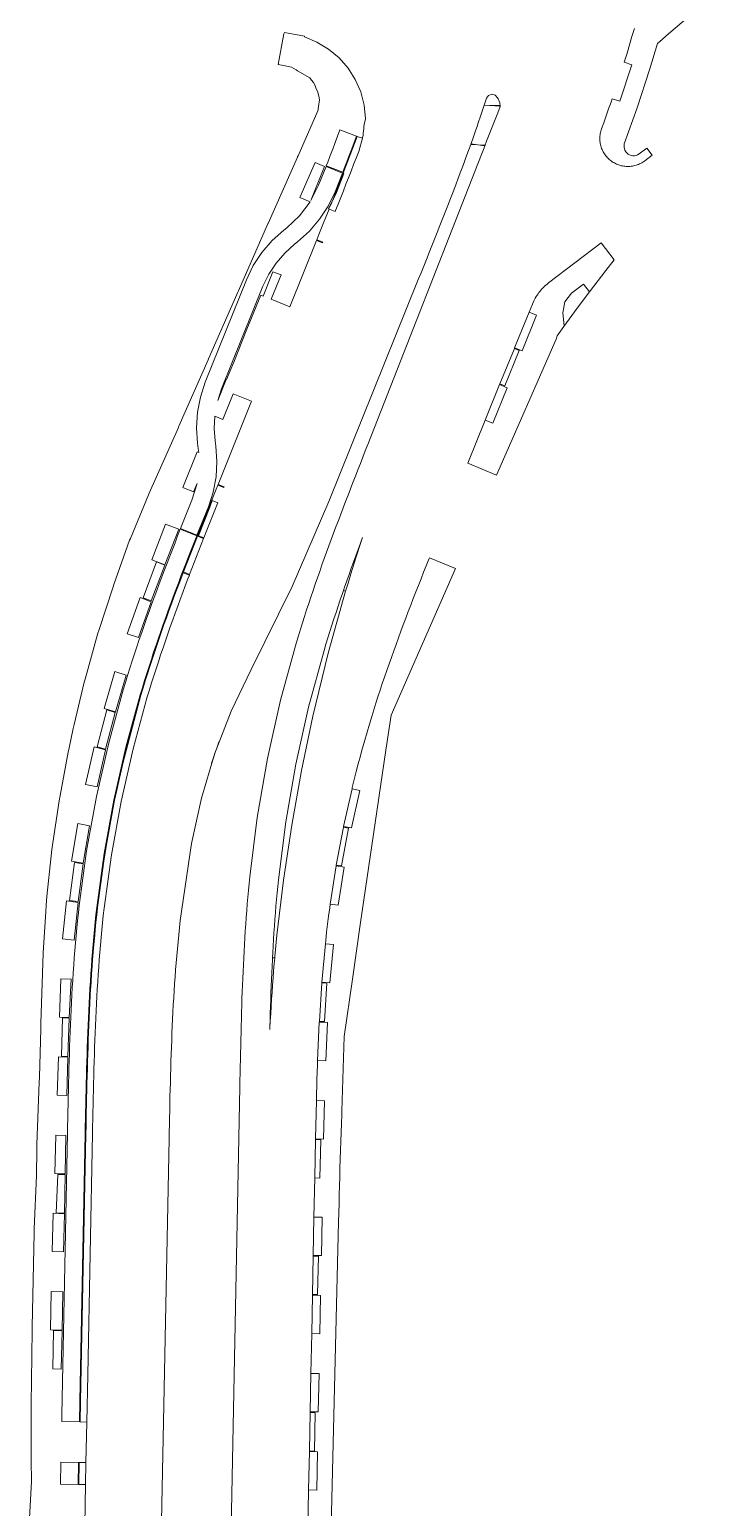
# Model space of a CAD drawing. Header units: metres. Extents: x 105146 to 106170, y 111783 to 118163.
# Drawn here: x 106060.7 to 106152.8, y 115822.4 to 116022.7 of the extents above; entities that cross this region are included whole.
import ezdxf

# ---------------------------------------------------------------- set-up
doc = ezdxf.new("R2010")
doc.units = ezdxf.units.M
doc.layers.add('20-EP-ZONA-DURA', color=253, linetype='CONTINUOUS', lineweight=13)
doc.layers.add('20-EP-ZONA-VERDE', color=84, linetype='CONTINUOUS', lineweight=13)

msp = doc.modelspace()

# ---------------------------------------------------------------- linework, layer by layer
at = {"layer": '20-EP-ZONA-DURA'}
for points in [[(106152.8193, 116026.7489), (106147.4177, 116022.0713), (106146.2217, 116021.0361), (106145.9095, 116020.7751), (106144.8409, 116017.1951), (106144.8362, 116017.1809), (106143.1509, 116012.0663), (106141.4085, 116007.1649), (106141.3732, 116006.9435), (106141.3767, 116006.7193), (106141.4188, 116006.4991), (106141.4982, 116006.2894), (106141.6127, 116006.0966), (106141.7587, 116005.9265), (106141.9318, 116005.7841), (106142.127, 116005.6737), (106142.3383, 116005.5986), (106142.5593, 116005.5611), (106142.7835, 116005.5623), (106143.0041, 116005.6022), (106143.2146, 116005.6796), (106143.4085, 116005.7921), (106144.4459, 116006.5791), (106145.1717, 116005.6236), (106144.1897, 116004.8775), (106144.1861, 116004.8748), (106144.0506, 116004.7765), (106143.9093, 116004.6833), (106143.7655, 116004.5973), (106143.6164, 116004.5168), (106143.4648, 116004.4436), (106143.3109, 116004.3775), (106143.1551, 116004.3185), (106142.9922, 116004.2649), (106142.8324, 116004.2201), (106142.6698, 116004.1822), (106142.5044, 116004.1512), (106142.3352, 116004.1273), (106142.17, 116004.1113), (106141.9994, 116004.1025), (106141.8311, 116004.1012), (106141.6651, 116004.1073), (106141.4971, 116004.1209), (106141.3301, 116004.1419), (106141.166, 116004.1699), (106140.9991, 116004.2061), (106140.8381, 116004.2486), (106140.675, 116004.2995), (106140.5177, 116004.3563), (106140.3637, 116004.4198), (106140.2109, 116004.4907), (106140.0596, 116004.5694), (106139.9146, 116004.6531), (106139.7718, 116004.7443), (106139.6348, 116004.8406), (106139.5021, 116004.9429), (106139.373, 116005.0518), (106139.2488, 116005.1664), (106139.1321, 116005.284), (106139.0186, 116005.4092), (106138.9115, 116005.538), (106138.8096, 116005.6725), (106138.7143, 116005.8104), (106138.6243, 116005.9538), (106138.5417, 116006.0995), (106138.4656, 116006.2487), (106138.3949, 116006.4039), (106138.3334, 116006.5565), (106138.2768, 116006.7169), (106138.2274, 116006.8797), (106138.1862, 116007.041), (106138.1517, 116007.2062), (106138.1248, 116007.3705), (106138.1051, 116007.5376), (106138.0927, 116007.7055), (106138.0878, 116007.8739), (106138.0903, 116008.0422), (106138.1003, 116008.2105), (106138.1177, 116008.3778), (106138.1427, 116008.5446), (106138.1749, 116008.7102), (106138.2144, 116008.8736), (106138.2611, 116009.0357), (106138.3146, 116009.1942), (106138.3161, 116009.1984), (106138.6125, 116010.0172), (106138.947, 116010.9523), (106139.2781, 116011.8901), (106139.6056, 116012.8303), (106139.7623, 116013.2871), (106140.8073, 116012.9431), (106142.4331, 116017.8825), (106141.3899, 116018.2259), (106141.4848, 116018.5264), (106141.7793, 116019.4767), (106142.1157, 116020.5861), (106142.4449, 116021.6977), (106142.7667, 116022.8114)], [(106060.7359, 115820.8783), (106060.9875, 115825.8655), (106060.9843, 115826.4795), (106060.9843, 115826.4929), (106060.9761, 115828.1317), (106060.9457, 115834.1591), (106060.9441, 115834.4849), (106060.9693, 115836.9219), (106060.9911, 115839.0317), (106060.9961, 115839.5035), (106061.0807, 115846.3568), (106061.0867, 115846.8465), (106061.3457, 115859.5658), (106061.3571, 115860.1229), (106061.6661, 115867.3563), (106061.7279, 115870.9289), (106061.7383, 115871.5255), (106062.0497, 115879.9707), (106062.0749, 115880.6491), (106062.2477, 115887.2357), (106062.2657, 115887.9203), (106062.6045, 115897.4941), (106062.6313, 115898.2489), (106062.9301, 115903.0877), (106062.9839, 115903.9587), (106063.1015, 115905.1367), (106063.6523, 115910.6495), (106063.7807, 115911.5151), (106064.7639, 115918.1403), (106064.8931, 115918.8273), (106064.8951, 115918.8379), (106065.9967, 115924.6947), (106066.1221, 115925.3155), (106066.6501, 115927.9293), (106066.7769, 115928.4613), (106068.1427, 115934.1931), (106068.2655, 115934.6321), (106070.0045, 115940.8433), (106070.1215, 115941.1991), (106072.0759, 115947.1421), (106072.1843, 115947.4481), (106074.3105, 115953.4487), (106074.4111, 115953.6887), (106076.8913, 115959.6041), (106076.9811, 115959.8075), (106080.9231, 115968.7375), (106080.9955, 115968.9019), (106084.9539, 115977.8859), (106085.0089, 115978.0115), (106085.0225, 115978.0421), (106088.9827, 115987.0609), (106089.0309, 115987.1701), (106089.0593, 115987.2349), (106093.0185, 115996.2253), (106093.0657, 115996.3319), (106093.0895, 115996.3855), (106097.0651, 116005.3645), (106097.0953, 116005.4329), (106097.1495, 116005.5549), (106099.8521, 116011.6569), (106099.8699, 116011.7897), (106099.8869, 116011.9169), (106099.9271, 116012.2173), (106100.0489, 116013.1267), (106099.9983, 116013.4039), (106099.8547, 116014.1907), (106099.5881, 116014.7731), (106099.4137, 116015.1539), (106099.2609, 116015.4879), (106098.9811, 116015.8053), (106098.7321, 116016.1041), (106097.0917, 116017.0723), (106096.8955, 116017.1879), (106096.2821, 116017.5501), (106095.1995, 116017.7751), (106094.4679, 116017.9271), (106095.2411, 116022.0653), (106095.3231, 116022.2535), (106098.0341, 116021.7514), (106098.0151, 116021.6668), (106099.7212, 116020.9663), (106101.2999, 116020.0127), (106102.7137, 116018.8283), (106103.9294, 116017.4413), (106104.9181, 116015.8844), (106105.6566, 116014.1944), (106106.1273, 116012.4111), (106106.3192, 116010.5768), (106106.1208, 116009.8081), (106106.1175, 116009.7928), (106106.1148, 116009.7688), (106106.0991, 116009.4744), (106106.0759, 116009.1784), (106106.0759, 116009.1784), (106106.0462, 116008.8911), (106106.0457, 116008.8861), (106106.0084, 116008.5971), (106105.9639, 116008.308), (106105.9122, 116008.0201), (106105.8905, 116007.9131), (106105.1927, 116008.1731), (106104.5938, 116006.6221), (106101.9029, 115999.6875), (106101.9549, 115999.6662), (106101.9099, 115999.5717), (106101.86, 115999.5917), (106101.7593, 115999.3391), (106101.627, 115999.0081), (106101.2665, 115998.3579), (106101.353, 115998.323), (106101.0463, 115997.5583), (106100.6871, 115996.6643), (106100.3269, 115995.7693), (106099.9657, 115994.8729), (106099.6867, 115994.1694), (106099.7304, 115994.152), (106100.519, 115993.8358), (106100.4816, 115993.7454), (106099.649, 115994.0768), (106096.0263, 115985.0931), (106093.5159, 115986.0965), (106094.8443, 115989.3913), (106093.7315, 115989.8401), (106092.4016, 115986.5418), (106092.0875, 115986.6674), (106090.2201, 115982.0374), (106088.4283, 115977.5918), (106087.4718, 115975.2201), (106087.4147, 115975.2431), (106086.2582, 115972.3742), (106086.7849, 115973.9489), (106092.3935, 115987.8589), (106093.1766, 115989.4854), (106094.1652, 115990.9957), (106095.3426, 115992.3641), (106096.6885, 115993.5671), (106097.0975, 115993.8871), (106098.6915, 115995.3136), (106100.0838, 115996.9377), (106101.2499, 115998.7311), (106102.1695, 116000.6625), (106103.1829, 116003.2123), (106100.9501, 116004.0923), (106099.9391, 116001.5489), (106098.9032, 115999.4719), (106100.7363, 116004.1063), (106099.4895, 116004.6585), (106097.3847, 115999.9035), (106098.7864, 115999.2832), (106097.3537, 115997.3937), (106095.6187, 115995.7773), (106095.2095, 115995.4573), (106093.6296, 115994.0451), (106092.2475, 115992.4388), (106091.087, 115990.6658), (106090.1677, 115988.7565), (106084.5591, 115974.8465), (106083.9015, 115972.8514), (106083.5077, 115970.7881), (106083.3841, 115968.6911), (106083.5329, 115966.5957), (106083.6299, 115965.8843), (106083.6954, 115965.3137), (106083.4507, 115965.4123), (106081.5071, 115960.5891), (106082.9907, 115959.9913), (106083.4531, 115961.1383), (106082.7645, 115958.8775), (106081.2135, 115955.0121), (106082.3289, 115954.5693), (106083.4443, 115954.1267), (106084.9919, 115957.9837), (106085.6444, 115959.9732), (106086.0348, 115962.0303), (106086.1566, 115964.1206), (106086.0079, 115966.2091), (106085.9107, 115966.9205), (106085.7852, 115968.5899), (106085.8627, 115970.2622), (106086.9541, 115969.8223), (106088.3519, 115973.2891), (106090.8561, 115972.272), (106086.3117, 115961.0026), (106087.1447, 115960.6679), (106087.1059, 115960.5736), (106086.2722, 115960.9111), (106086.0469, 115960.3519), (106085.6841, 115959.4517), (106085.3211, 115958.5499), (106084.9581, 115957.6465), (106084.5953, 115956.7417), (106084.2347, 115955.8393), (106083.8729, 115954.9315), (106083.5121, 115954.0221), (106083.5012, 115953.9959), (106083.3757, 115953.6769), (106083.1521, 115953.1107), (106083.0473, 115952.8443), (106082.7931, 115952.1973), (106082.4353, 115951.2819), (106082.0791, 115950.3643), (106081.725, 115949.4445), (106081.6966, 115949.3719), (106081.6069, 115949.1389), (106081.5717, 115949.0453), (106081.3717, 115948.5229), (106081.0209, 115947.5985), (106080.6725, 115946.6719), (106080.3263, 115945.7431), (106079.9825, 115944.8115), (106079.6419, 115943.8775), (106079.3041, 115942.9409), (106078.9693, 115942.0015), (106078.6381, 115941.0595), (106078.3103, 115940.1147), (106077.9863, 115939.1671), (106077.6665, 115938.2167), (106077.3507, 115937.2633), (106077.0393, 115936.3069), (106076.7325, 115935.3475), (106076.4307, 115934.3853), (106076.1337, 115933.4199), (106075.8453, 115932.4623), (106073.371, 115923.1928), (106073.3608, 115923.1495), (106072.5093, 115919.3485), (106072.2193, 115918.0539), (106071.9762, 115916.7279), (106071.2777, 115912.9152), (106071.2579, 115912.8011), (106071.2523, 115912.7685), (106070.5426, 115908.2249), (106070.5336, 115908.1602), (106070.1541, 115905.3043), (106070.1504, 115905.2741), (106069.9581, 115903.6633), (106069.8477, 115902.6693), (106069.7419, 115901.6649), (106069.6419, 115900.6611), (106069.5727, 115899.9262), (106069.5265, 115899.4985), (106069.4587, 115898.6567), (106069.3749, 115897.6559), (106069.3303, 115897.0909), (106069.33, 115897.0866), (106069.2961, 115896.6561), (106069.2221, 115895.6573), (106069.1529, 115894.6597), (106069.1526, 115894.6555), (106069.1499, 115894.6146), (106069.0879, 115893.6633), (106069.033, 115892.7669), (106069.0269, 115892.6681), (106068.9701, 115891.6739), (106068.9171, 115890.6811), (106068.8675, 115889.6895), (106068.8213, 115888.6991), (106068.7783, 115887.7101), (106068.7383, 115886.7225), (106068.7009, 115885.7361), (106068.6661, 115884.7509), (106068.6337, 115883.7673), (106068.6035, 115882.7849), (106068.5751, 115881.8039), (106068.5487, 115880.8243), (106068.5237, 115879.8461), (106068.5001, 115878.8695), (106068.4775, 115877.8903), (106068.4561, 115876.9171), (106068.4355, 115875.9453), (106068.4155, 115874.9749), (106068.3959, 115874.0059), (106068.3765, 115873.0381), (106068.1925, 115863.8493), (106067.6493, 115836.7333), (106067.5935, 115833.9427), (106068.4933, 115833.9247), (106068.3831, 115828.4259), (106067.4833, 115828.4439), (106067.4235, 115825.4619), (106068.3235, 115825.4439), (106068.2133, 115819.9449)], [(106098.3736, 115813.7026), (106098.5897, 115824.7173), (106099.6889, 115824.6917), (106099.7909, 115829.8907), (106098.6917, 115829.9123), (106098.6935, 115830.0123), (106099.3935, 115829.9985), (106099.4955, 115835.1975), (106098.7957, 115835.2113), (106098.7975, 115835.3113), (106099.8969, 115835.2897), (106099.9989, 115840.4887), (106098.8995, 115840.5103), (106099.0051, 115845.9091), (106100.1049, 115845.8877), (106100.2069, 115851.0865), (106099.1075, 115851.1083), (106099.1095, 115851.2081), (106099.8103, 115851.1943), (106099.9123, 115856.3935), (106099.2115, 115856.4071), (106099.2135, 115856.5071), (106100.3137, 115856.4855), (106100.4157, 115861.6845), (106099.3165, 115861.7061), (106099.4213, 115867.0051), (106100.1213, 115866.9911), (106100.2243, 115872.1901), (106099.5245, 115872.2041), (106099.5263, 115872.3041), (106100.6261, 115872.2825), (106100.7403, 115877.4813), (106099.6405, 115877.5053), (106099.6406, 115877.5128), (106099.6658, 115878.4703), (106099.6926, 115879.4264), (106099.721, 115880.3812), (106099.7512, 115881.335), (106099.7836, 115882.2873), (106099.8063, 115882.9121), (106100.9059, 115882.8785), (106101.1381, 115888.0735), (106100.0387, 115888.1225), (106100.0441, 115888.2225), (106100.7439, 115888.1987), (106101.0799, 115893.3879), (106100.3803, 115893.4333), (106100.3877, 115893.5329), (106101.4855, 115893.4619), (106101.9565, 115898.6405), (106100.8599, 115898.7403), (106100.909, 115899.2052), (106101.032, 115900.3065), (106101.1626, 115901.4069), (106101.3006, 115902.5064), (106101.446, 115903.605), (106101.5187, 115904.1341), (106102.6107, 115904.0003), (106103.4115, 115909.1381), (106102.3235, 115909.3077), (106102.3403, 115909.4063), (106103.0341, 115909.3103), (106103.9995, 115914.4199), (106103.3131, 115914.5497), (106103.3336, 115914.6477), (106104.4143, 115914.4437), (106105.5474, 115919.5189), (106104.476, 115919.766), (106104.5159, 115919.934), (106104.7793, 115921.0104), (106105.05, 115922.0849), (106105.3281, 115923.1577), (106105.6086, 115924.212), (106105.6133, 115924.2284), (106105.6176, 115924.2457), (106105.9058, 115925.2973), (106106.2056, 115926.3641), (106106.5126, 115927.4289), (106106.8267, 115928.4916), (106107.1481, 115929.5521), (106107.4264, 115930.4504), (106107.7075, 115931.3397), (106107.9936, 115932.2289), (106108.2847, 115933.1176), (106108.5803, 115934.0061), (106108.8808, 115934.8942), (106109.1858, 115935.7819), (106109.4949, 115936.6695), (106109.8082, 115937.5569), (106110.1255, 115938.4442), (106110.4467, 115939.3313), (106110.7714, 115940.2184), (106111.0998, 115941.1054), (106111.4313, 115941.9924), (106111.7663, 115942.8796), (106112.1041, 115943.7669), (106112.4447, 115944.6542), (106112.7881, 115945.5419), (106113.1342, 115946.4297), (106113.4826, 115947.3181), (106113.8333, 115948.2068), (106114.1858, 115949.0958), (106114.5405, 115949.9853), (106114.8968, 115950.8757), (106114.9689, 115951.0553), (106118.5235, 115949.6114), (106109.7949, 115929.7165), (106109.0697, 115924.9863), (106109.0697, 115924.9863), (106107.1679, 115912.0531), (106105.6457, 115901.6329), (106104.5351, 115893.9651), (106103.4239, 115886.1875), (106103.0963, 115876.0453), (106103.0763, 115875.5621), (106103.0301, 115874.3681), (106102.9869, 115873.1713), (106102.9459, 115871.9717), (106102.9073, 115870.7693), (106102.8709, 115869.5643), (106102.8361, 115868.3565), (106102.8029, 115867.1459), (106102.7711, 115865.9381), (106102.7401, 115864.7207), (106102.7099, 115863.5007), (106102.6801, 115862.2779), (106102.6505, 115861.0529), (106101.4297, 115810.4147)]]:
    msp.add_lwpolyline(points, dxfattribs=at)
for points in [[(106120.603, 116007.1753), (106120.615, 116007.2089), (106120.9363, 116008.1119), (106121.2658, 116009.0505), (106121.4287, 116009.5212), (106121.5915, 116009.9913), (106121.9132, 116010.9342), (106122.2305, 116011.8793), (106122.4066, 116012.4124), (106124.5725, 116012.3783), (106124.5726, 116012.3709), (106124.5679, 116012.3021), (106124.5572, 116012.2334), (106124.541, 116012.1673), (106124.5178, 116012.0986), (106124.1405, 116011.1259), (106123.7898, 116010.2243), (106123.4382, 116009.3229), (106123.0859, 116008.4216), (106122.7331, 116007.5207), (106122.4869, 116006.8929), (106120.603, 116007.1753)], [(106101.1801, 116004.6921), (106100.9865, 116004.1855), (106103.2167, 116003.3065), (106103.4201, 116003.8195), (106103.7643, 116004.7059), (106104.1061, 116005.5919), (106104.4449, 116006.4775), (106104.7809, 116007.3625), (106105.0989, 116008.2081), (106102.8433, 116009.0489), (106102.5259, 116008.2175), (106102.1897, 116007.3369), (106101.8539, 116006.4571), (106101.5165, 116005.5733), (106101.1801, 116004.6921)], [(106138.9099, 115990.0211), (106136.6631, 115987.0873), (106135.8615, 115988.1425), (106135.7021, 115988.0215), (106134.2595, 115986.9257), (106133.329, 115985.7469), (106133.0865, 115984.2647), (106133.2451, 115982.5221), (106133.2076, 115982.4295), (106132.2843, 115981.1485), (106132.1661, 115980.7069), (106124.0705, 115962.2546), (106120.1639, 115963.8667), (106122.5379, 115969.7099), (106123.5569, 115969.2957), (106125.5139, 115974.1135), (106124.4951, 115974.5273), (106124.5328, 115974.6199), (106125.1827, 115974.3557), (106127.1381, 115979.1741), (106126.4899, 115979.4371), (106126.5276, 115979.5299), (106127.5469, 115979.1161), (106129.5037, 115983.9339), (106128.4851, 115984.3477), (106128.934, 115985.4526), (106129.0244, 115985.6649), (106129.1206, 115985.871), (106129.2224, 115986.0715), (106129.332, 115986.2709), (106129.449, 115986.4677), (106129.5709, 115986.6578), (106129.6999, 115986.8451), (106129.8347, 115987.0274), (106129.9759, 115987.2056), (106130.1229, 115987.3789), (106130.2769, 115987.5486), (106130.4366, 115987.713), (106130.5987, 115987.8691), (106130.769, 115988.0225), (106130.9411, 115988.1674), (106131.1227, 115988.3102), (106138.2673, 115993.7372), (106140.0155, 115991.4357), (106138.9099, 115990.0211)], [(106077.3279, 115950.7765), (106079.0841, 115950.1043), (106080.9741, 115954.9487), (106079.1869, 115955.6329), (106077.3279, 115950.7765)], [(106079.3907, 115950.3411), (106079.0357, 115949.4131), (106078.6823, 115948.4823), (106078.3311, 115947.5487), (106077.9821, 115946.6121), (106077.6357, 115945.6725), (106077.2917, 115944.7301), (106076.9507, 115943.7845), (106076.6125, 115942.8357), (106076.2779, 115941.8839), (106075.9465, 115940.9287), (106075.6189, 115939.9703), (106075.2951, 115939.0085), (106074.9755, 115938.0433), (106074.6601, 115937.0747), (106074.3493, 115936.1025), (106074.0433, 115935.1269), (106073.7421, 115934.1477), (106073.4505, 115933.1797), (106071.4754, 115925.9763), (106069.8189, 115918.693), (106068.4842, 115911.3439), (106067.4739, 115903.9433), (106067.3621, 115902.9385), (106067.2549, 115901.9197), (106067.1535, 115900.9021), (106067.0579, 115899.8861), (106066.9679, 115898.8713), (106066.8831, 115897.8583), (106066.8033, 115896.8465), (106066.7285, 115895.8363), (106066.6585, 115894.8279), (106066.5927, 115893.8209), (106066.5313, 115892.8157), (106066.4739, 115891.8121), (106066.4203, 115890.8101), (106066.3705, 115889.8101), (106066.3239, 115888.8117), (106066.2805, 115887.8151), (106066.2401, 115886.8203), (106066.2027, 115885.8273), (106066.1677, 115884.8361), (106066.1351, 115883.8469), (106066.1047, 115882.8595), (106066.0761, 115881.8739), (106066.0495, 115880.8901), (106066.0245, 115879.9083), (106066.0007, 115878.9283), (106065.9781, 115877.9455), (106065.9567, 115876.9703), (106065.9361, 115875.9969), (106065.9161, 115875.0257), (106065.8965, 115874.0561), (106065.8771, 115873.0883), (106065.1119, 115834.8847), (106065.0939, 115833.9929), (106067.4935, 115833.9447), (106067.5493, 115836.7355), (106068.2765, 115873.0403), (106068.2959, 115874.0079), (106068.3155, 115874.9769), (106068.3355, 115875.9475), (106068.3561, 115876.9193), (106068.3777, 115877.8927), (106068.4001, 115878.8717), (106068.4237, 115879.8487), (106068.4487, 115880.8271), (106068.4753, 115881.8067), (106068.5035, 115882.7879), (106068.5339, 115883.7705), (106068.5663, 115884.7543), (106068.6011, 115885.7397), (106068.6383, 115886.7263), (106068.6783, 115887.7143), (106068.7215, 115888.7037), (106068.7677, 115889.6943), (106068.8171, 115890.6863), (106068.8703, 115891.6795), (106068.9271, 115892.6739), (106068.9881, 115893.6697), (106069.0531, 115894.6665), (106069.1225, 115895.6645), (106069.1963, 115896.6637), (106069.2751, 115897.6639), (106069.3589, 115898.6653), (106069.4479, 115899.6675), (106069.5423, 115900.6709), (106069.6423, 115901.6751), (106069.7483, 115902.6801), (106069.8589, 115903.6745), (106070.8548, 115910.9688), (106072.1703, 115918.2123), (106073.8029, 115925.3909), (106075.7495, 115932.4909), (106076.0381, 115933.4489), (106076.3351, 115934.4149), (106076.6373, 115935.3777), (106076.9443, 115936.3377), (106077.2557, 115937.2945), (106077.5715, 115938.2483), (106077.8917, 115939.1993), (106078.2159, 115940.1473), (106078.5437, 115941.0925), (106078.8751, 115942.0349), (106079.2099, 115942.9745), (106079.5477, 115943.9117), (106079.8887, 115944.8459), (106080.2325, 115945.7777), (106080.5787, 115946.7071), (106080.9275, 115947.6339), (106081.2783, 115948.5583), (106081.6313, 115949.4805), (106081.9859, 115950.4005), (106082.3423, 115951.3181), (106082.6999, 115952.2337), (106083.0591, 115953.1473), (106083.4073, 115954.0337), (106081.1767, 115954.9191), (106080.8261, 115954.0271), (106080.4653, 115953.1095), (106080.1059, 115952.1893), (106079.7477, 115951.2665), (106079.3907, 115950.3411)], [(106103.9366, 115947.6338), (106103.6011, 115946.5289), (106103.3137, 115946.6155), (106103.4712, 115947.0696), (106103.7715, 115947.9247), (106104.0747, 115948.7795), (106104.3811, 115949.6337), (106104.6903, 115950.4878), (106105.0021, 115951.3414), (106105.3167, 115952.1947), (106105.6335, 115953.0479), (106105.9143, 115953.7981), (106105.5514, 115952.7084), (106105.1373, 115951.4431), (106104.7301, 115950.1756), (106104.3298, 115948.9058), (106103.9366, 115947.6338)], [(106076.1295, 115945.6269), (106077.2527, 115945.2065), (106079.0669, 115950.0563), (106077.9515, 115950.4971), (106076.1295, 115945.6269)], [(106077.2175, 115945.1129), (106075.7197, 115945.6733), (106073.9911, 115940.7691), (106075.4989, 115940.2377), (106077.2175, 115945.1129)], [(106070.8501, 115930.6467), (106072.3835, 115930.1961), (106073.8367, 115935.1405), (106072.3165, 115935.6357), (106070.8501, 115930.6467)], [(106069.8963, 115925.4185), (106071.0563, 115925.1161), (106072.3553, 115930.1003), (106071.2087, 115930.4503), (106069.8963, 115925.4185)], [(106071.0309, 115925.0193), (106069.4841, 115925.4229), (106068.3283, 115920.3531), (106069.8865, 115919.9977), (106071.0309, 115925.0193)], [(106085.9146, 115924.6797), (106086.0912, 115925.1873), (106086.1656, 115925.3944), (106085.9146, 115924.6797)], [(106086.1656, 115925.3944), (106086.3552, 115925.9228), (106086.4233, 115926.1067), (106086.1656, 115925.3944)], [(106085.6703, 115923.9627), (106085.4328, 115923.2435), (106085.5848, 115923.7092), (106085.6703, 115923.9627)], [(106085.6703, 115923.9627), (106085.8344, 115924.4494), (106085.9146, 115924.6797), (106085.6703, 115923.9627)], [(106066.4465, 115909.9233), (106068.0237, 115909.6647), (106068.8561, 115914.7475), (106067.2875, 115915.0547), (106066.4465, 115909.9233)], [(106066.1441, 115904.6173), (106067.3323, 115904.4601), (106068.0075, 115909.5661), (106066.8261, 115909.7723), (106066.1441, 115904.6173)], [(106067.3191, 115904.3609), (106065.7345, 115904.5709), (106065.2113, 115899.3973), (106066.7995, 115899.2367), (106067.3191, 115904.3609)], [(106093.3404, 115887.3584), (106093.3305, 115887.1502), (106093.34, 115887.5158), (106093.365, 115888.4287), (106093.3916, 115889.3409), (106093.4198, 115890.2525), (106093.45, 115891.1635), (106093.4822, 115892.0736), (106093.5166, 115892.9831), (106093.5531, 115893.8918), (106093.5923, 115894.7998), (106093.6341, 115895.707), (106093.6787, 115896.6136), (106093.6907, 115896.8419), (106093.9895, 115896.8151), (106093.9217, 115896.0556), (106093.8402, 115895.0902), (106093.7635, 115894.1247), (106093.6911, 115893.1587), (106093.623, 115892.1926), (106093.5591, 115891.2259), (106093.4989, 115890.2593), (106093.4426, 115889.2926), (106093.3898, 115888.3255), (106093.3404, 115887.3584)], [(106066.4003, 115893.9443), (106064.9825, 115894.0027), (106064.7989, 115888.8059), (106066.1213, 115888.7593), (106066.4003, 115893.9443)], [(106066.1171, 115888.6593), (106065.1949, 115888.6949), (106065.0507, 115883.4969), (106065.9233, 115883.4727), (106066.1171, 115888.6593)], [(106065.9203, 115883.3727), (106064.6481, 115883.4081), (106064.4865, 115878.2107), (106065.7859, 115878.1703), (106065.9203, 115883.3727)], [(106065.6687, 115872.7633), (106064.2875, 115872.8145), (106064.1719, 115867.6157), (106065.5667, 115867.5847), (106065.6687, 115872.7633)], [(106065.5645, 115867.4847), (106064.5687, 115867.4993), (106064.3527, 115862.3037), (106065.4599, 115862.2579), (106065.5645, 115867.4847)], [(106065.4557, 115862.1579), (106063.9489, 115862.2207), (106063.7959, 115857.0231), (106065.3543, 115856.9771), (106065.4557, 115862.1579)], [(106065.2463, 115851.5923), (106063.6845, 115851.6241), (106063.5829, 115846.4253), (106065.1423, 115846.3947), (106065.2463, 115851.5923)], [(106065.1403, 115846.2947), (106063.9803, 115846.3203), (106063.9159, 115841.1207), (106065.0363, 115841.1067), (106065.1403, 115846.2947)], [(106064.9241, 115825.5119), (106067.3235, 115825.4639), (106067.3833, 115828.4459), (106064.9839, 115828.4939), (106064.9241, 115825.5119)]]:
    msp.add_lwpolyline(points, close=True, dxfattribs=at)
at = {"layer": '20-EP-ZONA-VERDE'}
for points in [[(106124.1971, 116013.4233), (106124.2783, 116013.2431), (106124.5083, 116012.7061), (106124.5667, 116012.2903), (106122.4019, 116012.3979), (106122.5435, 116012.8267), (106122.7091, 116013.3367), (106122.9813, 116013.723), (106123.4237, 116013.8882), (106123.8822, 116013.7751), (106124.1971, 116013.4233)], [(106105.8905, 116007.9131), (106105.3797, 116006.1213), (106105.0399, 116005.2333), (106104.6973, 116004.3449), (106104.3523, 116003.4563), (106104.0049, 116002.5673), (106103.6553, 116001.6777), (106103.3035, 116000.7877), (106102.9501, 115999.8969), (106102.5949, 115999.0055), (106102.2395, 115998.1163), (106102.1875, 115997.9865), (106101.2665, 115998.3579), (106102.3553, 116000.5885), (106103.3689, 116003.1391), (106103.2647, 116003.1801), (106105.1927, 116008.1731), (106105.8905, 116007.9131)], [(106136.6631, 115987.0873), (106134.9909, 115984.9037), (106133.2075, 115982.4295), (106133.2451, 115982.5221), (106133.0865, 115984.2647), (106133.3289, 115985.7467), (106134.2595, 115986.9257), (106135.7021, 115988.0215), (106135.8615, 115988.1425), (106136.6631, 115987.0873)], [(106129.5037, 115983.9339), (106127.5469, 115979.1161), (106126.5275, 115979.5299), (106128.4851, 115984.3477), (106129.5037, 115983.9339)], [(106127.1381, 115979.1741), (106125.1827, 115974.3557), (106124.5327, 115974.6199), (106126.4899, 115979.4371), (106127.1381, 115979.1741)], [(106125.5139, 115974.1135), (106123.5569, 115969.2957), (106122.5379, 115969.7099), (106124.4951, 115974.5273), (106125.5139, 115974.1135)], [(106086.2783, 115958.5177), (106086.1563, 115958.2145), (106085.7935, 115957.3119), (106085.4311, 115956.4077), (106085.0705, 115955.5057), (106084.7093, 115954.5989), (106084.3753, 115953.7573), (106083.6301, 115954.0529), (106085.1775, 115957.9093), (106085.5135, 115958.8249), (106086.2783, 115958.5177)], [(106080.9741, 115954.9487), (106079.0841, 115950.1043), (106077.3279, 115950.7765), (106079.1869, 115955.6329), (106080.9741, 115954.9487)], [(106084.3373, 115953.6647), (106082.4479, 115948.8171), (106081.6059, 115949.1393), (106083.5003, 115953.9963), (106084.3373, 115953.6647)], [(106082.4123, 115948.7237), (106082.2127, 115948.2023), (106081.8629, 115947.2805), (106081.5153, 115946.3565), (106081.1701, 115945.4301), (106080.8275, 115944.5015), (106080.4879, 115943.5705), (106080.1511, 115942.6371), (106079.8177, 115941.7013), (106079.4877, 115940.7627), (106079.1613, 115939.8217), (106078.8387, 115938.8779), (106078.5201, 115937.9317), (106078.2057, 115936.9825), (106077.8959, 115936.0305), (106077.5905, 115935.0759), (106077.2901, 115934.1183), (106076.9949, 115933.1577), (106076.7075, 115932.2039), (106074.7727, 115925.1471), (106073.15, 115918.012), (106071.8424, 115910.8124), (106070.8525, 115903.5625), (106070.7423, 115902.5725), (106070.6371, 115901.5731), (106070.5377, 115900.5745), (106070.4437, 115899.5765), (106070.3553, 115898.5793), (106070.2719, 115897.5829), (106070.1935, 115896.5875), (106070.1199, 115895.5929), (106070.0507, 115894.5993), (106069.9861, 115893.6065), (106069.9255, 115892.6149), (106069.8687, 115891.6241), (106069.8159, 115890.6345), (106069.7665, 115889.6461), (106069.7205, 115888.6587), (106069.6775, 115887.6723), (106069.6375, 115886.6871), (106069.6003, 115885.7031), (106069.5657, 115884.7203), (106069.5333, 115883.7385), (106069.5031, 115882.7581), (106069.4749, 115881.7787), (106069.4483, 115880.8007), (106069.4235, 115879.8239), (106069.3999, 115878.8481), (106069.3773, 115877.8707), (106069.3561, 115876.8981), (106069.3353, 115875.9269), (106069.3153, 115874.9567), (106069.2957, 115873.9879), (106069.2763, 115873.0201), (106068.6213, 115840.3147), (106068.4933, 115833.9247), (106067.5935, 115833.9427), (106067.6493, 115836.7333), (106068.3765, 115873.0381), (106068.3959, 115874.0059), (106068.4155, 115874.9749), (106068.4355, 115875.9453), (106068.4561, 115876.9171), (106068.4775, 115877.8903), (106068.5001, 115878.8695), (106068.5237, 115879.8461), (106068.5487, 115880.8243), (106068.5751, 115881.8039), (106068.6035, 115882.7849), (106068.6337, 115883.7673), (106068.6661, 115884.7509), (106068.7009, 115885.7361), (106068.7383, 115886.7225), (106068.7783, 115887.7101), (106068.8213, 115888.6991), (106068.8675, 115889.6895), (106068.9171, 115890.6811), (106068.9701, 115891.6739), (106069.0269, 115892.6681), (106069.0879, 115893.6633), (106069.1529, 115894.6597), (106069.2221, 115895.6573), (106069.2961, 115896.6561), (106069.3749, 115897.6559), (106069.4587, 115898.6567), (106069.5475, 115899.6585), (106069.6419, 115900.6611), (106069.7419, 115901.6649), (106069.8477, 115902.6693), (106069.9581, 115903.6633), (106070.9534, 115910.9534), (106072.2682, 115918.1924), (106073.8999, 115925.3666), (106075.8453, 115932.4623), (106076.1337, 115933.4199), (106076.4307, 115934.3853), (106076.7325, 115935.3475), (106077.0393, 115936.3069), (106077.3507, 115937.2633), (106077.6665, 115938.2167), (106077.9863, 115939.1671), (106078.3103, 115940.1147), (106078.6381, 115941.0595), (106078.9693, 115942.0015), (106079.3041, 115942.9409), (106079.6419, 115943.8775), (106079.9825, 115944.8115), (106080.3263, 115945.7431), (106080.6725, 115946.6719), (106081.0209, 115947.5985), (106081.3717, 115948.5229), (106081.5717, 115949.0453), (106082.4123, 115948.7237)], [(106079.0669, 115950.0563), (106077.2527, 115945.2065), (106076.1295, 115945.6269), (106077.9515, 115950.4971), (106079.0669, 115950.0563)], [(106077.2175, 115945.1129), (106075.4989, 115940.2377), (106073.9911, 115940.7691), (106075.7197, 115945.6733), (106077.2175, 115945.1129)], [(106103.6011, 115946.5289), (106101.2332, 115938.1139), (106099.1703, 115929.6189), (106097.6317, 115922.2478), (106096.3058, 115914.8357), (106095.1939, 115907.3886), (106094.2967, 115899.9119), (106094.1951, 115898.9489), (106094.0989, 115897.9849), (106094.0077, 115897.0205), (106093.9905, 115896.8261), (106093.6907, 115896.8419), (106093.7263, 115897.5191), (106093.7769, 115898.4239), (106093.8307, 115899.3281), (106093.8879, 115900.2313), (106093.9487, 115901.1335), (106094.0131, 115902.0349), (106094.0815, 115902.9355), (106094.1537, 115903.8351), (106094.2301, 115904.7335), (106094.3107, 115905.6311), (106094.3959, 115906.5277), (106094.4861, 115907.4281), (106095.4827, 115915.2923), (106096.8485, 115923.1008), (106098.5804, 115930.8363), (106100.6747, 115938.4817), (106100.9365, 115939.3477), (106101.2015, 115940.2085), (106101.4711, 115941.0683), (106101.7449, 115941.9275), (106102.0231, 115942.7861), (106102.3053, 115943.6439), (106102.5913, 115944.5013), (106102.8811, 115945.3579), (106103.1745, 115946.2141), (106103.3137, 115946.6155), (106103.6011, 115946.5289)], [(106073.8367, 115935.1405), (106072.3835, 115930.1961), (106070.8501, 115930.6467), (106072.3165, 115935.6357), (106073.8367, 115935.1405)], [(106072.3553, 115930.1003), (106071.0563, 115925.1161), (106069.8963, 115925.4185), (106071.2087, 115930.4503), (106072.3553, 115930.1003)], [(106071.0309, 115925.0193), (106069.8865, 115919.9977), (106068.3283, 115920.3531), (106069.4841, 115925.4229), (106071.0309, 115925.0193)], [(106105.5485, 115919.5187), (106104.4143, 115914.4437), (106103.3333, 115914.6477), (106104.4737, 115919.7587), (106105.5485, 115919.5187)], [(106068.8561, 115914.7475), (106068.0237, 115909.6647), (106066.4465, 115909.9233), (106067.2875, 115915.0547), (106068.8561, 115914.7475)], [(106103.9995, 115914.4199), (106103.0341, 115909.3103), (106102.3403, 115909.4063), (106103.3131, 115914.5497), (106103.9995, 115914.4199)], [(106068.0075, 115909.5661), (106067.3323, 115904.4601), (106066.1441, 115904.6173), (106066.8261, 115909.7723), (106068.0075, 115909.5661)], [(106103.4115, 115909.1381), (106102.6107, 115904.0003), (106101.5187, 115904.1341), (106102.3235, 115909.3077), (106103.4115, 115909.1381)], [(106067.3191, 115904.3609), (106066.7995, 115899.2367), (106065.2113, 115899.3973), (106065.7345, 115904.5709), (106067.3191, 115904.3609)], [(106101.9565, 115898.6405), (106101.4855, 115893.4619), (106100.3877, 115893.5329), (106100.8599, 115898.7403), (106101.9565, 115898.6405)], [(106066.4003, 115893.9443), (106066.1213, 115888.7593), (106064.7989, 115888.8059), (106064.9825, 115894.0027), (106066.4003, 115893.9443)], [(106101.0799, 115893.3879), (106100.7439, 115888.1987), (106100.0441, 115888.2225), (106100.3803, 115893.4333), (106101.0799, 115893.3879)], [(106066.1171, 115888.6593), (106065.9233, 115883.4727), (106065.0507, 115883.4969), (106065.1949, 115888.6949), (106066.1171, 115888.6593)], [(106101.1381, 115888.0735), (106100.9059, 115882.8785), (106099.8063, 115882.9121), (106100.0387, 115888.1225), (106101.1381, 115888.0735)], [(106065.9203, 115883.3727), (106065.7859, 115878.1703), (106064.4865, 115878.2107), (106064.6481, 115883.4081), (106065.9203, 115883.3727)], [(106100.7403, 115877.4813), (106100.6261, 115872.2825), (106099.5263, 115872.3041), (106099.6405, 115877.5053), (106100.7403, 115877.4813)], [(106065.6687, 115872.7633), (106065.5667, 115867.5847), (106064.1719, 115867.6157), (106064.2875, 115872.8145), (106065.6687, 115872.7633)], [(106100.2243, 115872.1901), (106100.1213, 115866.9911), (106099.4213, 115867.0051), (106099.5245, 115872.2041), (106100.2243, 115872.1901)], [(106065.5645, 115867.4847), (106065.4599, 115862.2579), (106064.3527, 115862.3037), (106064.5687, 115867.4993), (106065.5645, 115867.4847)], [(106065.4557, 115862.1579), (106065.3543, 115856.9771), (106063.7959, 115857.0231), (106063.9489, 115862.2207), (106065.4557, 115862.1579)], [(106100.4157, 115861.6845), (106100.3137, 115856.4855), (106099.2135, 115856.5071), (106099.3165, 115861.7061), (106100.4157, 115861.6845)], [(106099.9123, 115856.3935), (106099.8103, 115851.1943), (106099.1095, 115851.2081), (106099.2115, 115856.4071), (106099.9123, 115856.3935)], [(106065.2463, 115851.5923), (106065.1423, 115846.3947), (106063.5829, 115846.4253), (106063.6845, 115851.6241), (106065.2463, 115851.5923)], [(106100.2069, 115851.0865), (106100.1049, 115845.8877), (106099.0051, 115845.9091), (106099.1075, 115851.1083), (106100.2069, 115851.0865)], [(106065.1403, 115846.2947), (106065.0363, 115841.1067), (106063.9159, 115841.1207), (106063.9803, 115846.3203), (106065.1403, 115846.2947)], [(106099.9989, 115840.4887), (106099.8969, 115835.2897), (106098.7975, 115835.3113), (106098.8995, 115840.5103), (106099.9989, 115840.4887)], [(106099.4955, 115835.1975), (106099.3935, 115829.9985), (106098.6935, 115830.0123), (106098.7957, 115835.2113), (106099.4955, 115835.1975)], [(106099.7909, 115829.8907), (106099.6889, 115824.6917), (106098.5897, 115824.7173), (106098.6917, 115829.9123), (106099.7909, 115829.8907)], [(106068.3831, 115828.4259), (106068.3235, 115825.4439), (106067.4235, 115825.4619), (106067.4833, 115828.4439), (106068.3831, 115828.4259)]]:
    msp.add_lwpolyline(points, close=True, dxfattribs=at)
msp.add_lwpolyline([(106077.0453, 115741.5581), (106079.6639, 115872.3003), (106079.6831, 115873.2563), (106079.7025, 115874.2125), (106079.7223, 115875.1685), (106079.7425, 115876.1245), (106079.7635, 115877.0805), (106079.7855, 115878.0365), (106079.8085, 115878.9925), (106079.8329, 115879.9483), (106079.8587, 115880.9039), (106079.8861, 115881.8595), (106079.9155, 115882.8151), (106079.9467, 115883.7705), (106079.9803, 115884.7259), (106080.0163, 115885.6811), (106080.0547, 115886.6361), (106080.0961, 115887.5909), (106080.1403, 115888.5457), (106080.1877, 115889.5003), (106080.2383, 115890.4545), (106080.2925, 115891.4087), (106080.3503, 115892.3625), (106080.4119, 115893.3161), (106080.4777, 115894.2693), (106080.5475, 115895.2223), (106080.6219, 115896.1747), (106080.7009, 115897.1269), (106080.7847, 115898.0787), (106080.8733, 115899.0299), (106080.9671, 115899.9805), (106081.0663, 115900.9305), (106081.1709, 115901.8803), (106082.7095, 115912.3569), (106084.0384, 115918.4634), (106085.8344, 115924.4492), (106088.0867, 115930.2787), (106090.7819, 115935.9171), (106096.3509, 115947.1803), (106101.3429, 115958.7109), (106113.4685, 115988.7839), (106113.8345, 115989.6921), (106114.2009, 115990.6011), (106114.5669, 115991.5107), (106114.9327, 115992.4213), (106115.2983, 115993.3329), (106115.6637, 115994.2473), (106116.0279, 115995.1611), (106116.3909, 115996.0765), (106116.7529, 115996.9927), (106117.1133, 115997.9105), (106117.4725, 115998.8297), (106117.8297, 115999.7503), (106118.1851, 116000.6725), (106118.5383, 116001.5961), (106118.8893, 116002.5215), (106119.2377, 116003.4485), (106119.4107, 116003.9131), (106119.5835, 116004.3775), (106119.9265, 116005.3081), (106120.2665, 116006.2407), (106120.5695, 116007.0825), (106122.5231, 116006.9853), (106122.5231, 116006.9853), (106122.3799, 116006.6197), (106122.0265, 116005.7187), (106106.6127, 115966.4217), (106106.2771, 115965.5659), (106105.9415, 115964.7099), (106105.6061, 115963.8537), (106105.2713, 115962.9973), (106104.9371, 115962.1407), (106104.6035, 115961.2839), (106104.2709, 115960.4265), (106103.9393, 115959.5689), (106103.6089, 115958.7107), (106103.2797, 115957.8519), (106102.9519, 115956.9925), (106102.6259, 115956.1325), (106102.3017, 115955.2717), (106101.9793, 115954.4103), (106101.6589, 115953.5479), (106101.3409, 115952.6849), (106101.0251, 115951.8207), (106100.7119, 115950.9557), (106100.4015, 115950.0897), (106100.0937, 115949.2227), (106099.7889, 115948.3547), (106099.4875, 115947.4853), (106099.1891, 115946.6149), (106098.8943, 115945.7433), (106098.6031, 115944.8703), (106098.3155, 115943.9961), (106098.0319, 115943.1207), (106097.7525, 115942.2439), (106097.4771, 115941.3657), (106097.2063, 115940.4861), (106096.9399, 115939.6053), (106094.7962, 115931.7802), (106093.0235, 115923.863), (106091.6257, 115915.871), (106090.6059, 115907.8219), (106090.5143, 115906.9063), (106090.4273, 115905.9901), (106090.3449, 115905.0735), (106090.2669, 115904.1565), (106090.1933, 115903.2391), (106090.1237, 115902.3215), (106090.0579, 115901.4037), (106089.9963, 115900.4855), (106089.9379, 115899.5673), (106089.8833, 115898.6487), (106089.8319, 115897.7301), (106089.7837, 115896.8113), (106089.7385, 115895.8925), (106089.6963, 115894.9735), (106089.6567, 115894.0545), (106089.6195, 115893.1353), (106089.5847, 115892.2161), (106089.5523, 115891.2969), (106089.5219, 115890.3777), (106089.4933, 115889.4583), (106089.4665, 115888.5389), (106089.4413, 115887.6197), (106089.4175, 115886.7003), (106089.3951, 115885.7809), (106089.3735, 115884.8617), (106089.3531, 115883.9421), (106089.3335, 115883.0229), (106089.3145, 115882.1037), (106089.2959, 115881.1845), (106089.2777, 115880.2653), (106089.2597, 115879.3461), (106086.5519, 115741.3677)], dxfattribs=at)

doc.saveas('drawing.dxf')
